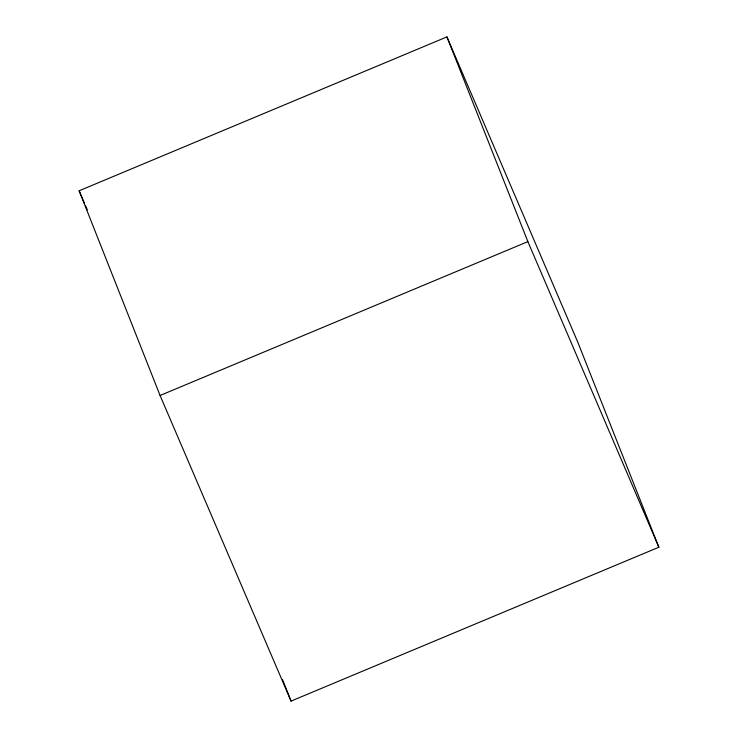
<?xml version="1.0" encoding="UTF-8"?>
<svg xmlns="http://www.w3.org/2000/svg" width="738" height="738" viewBox="0 0 738 738"><rect width="100%" height="100%" fill="white"/><g stroke="black" fill="none" stroke-linecap="round" stroke-linejoin="round"><path stroke-width="1.11" d="M79.141 190.782L446.942 36.9L577.928 342.506L658.859 547.218L291.058 701.1L160.072 395.494L79.141 190.782L84.584 203.467M160.072 395.494L527.873 241.621L446.942 36.9M527.873 241.621L658.859 547.218M85.488 205.579L87.305 209.813M282.58 679.661L291.058 701.1"/></g></svg>
